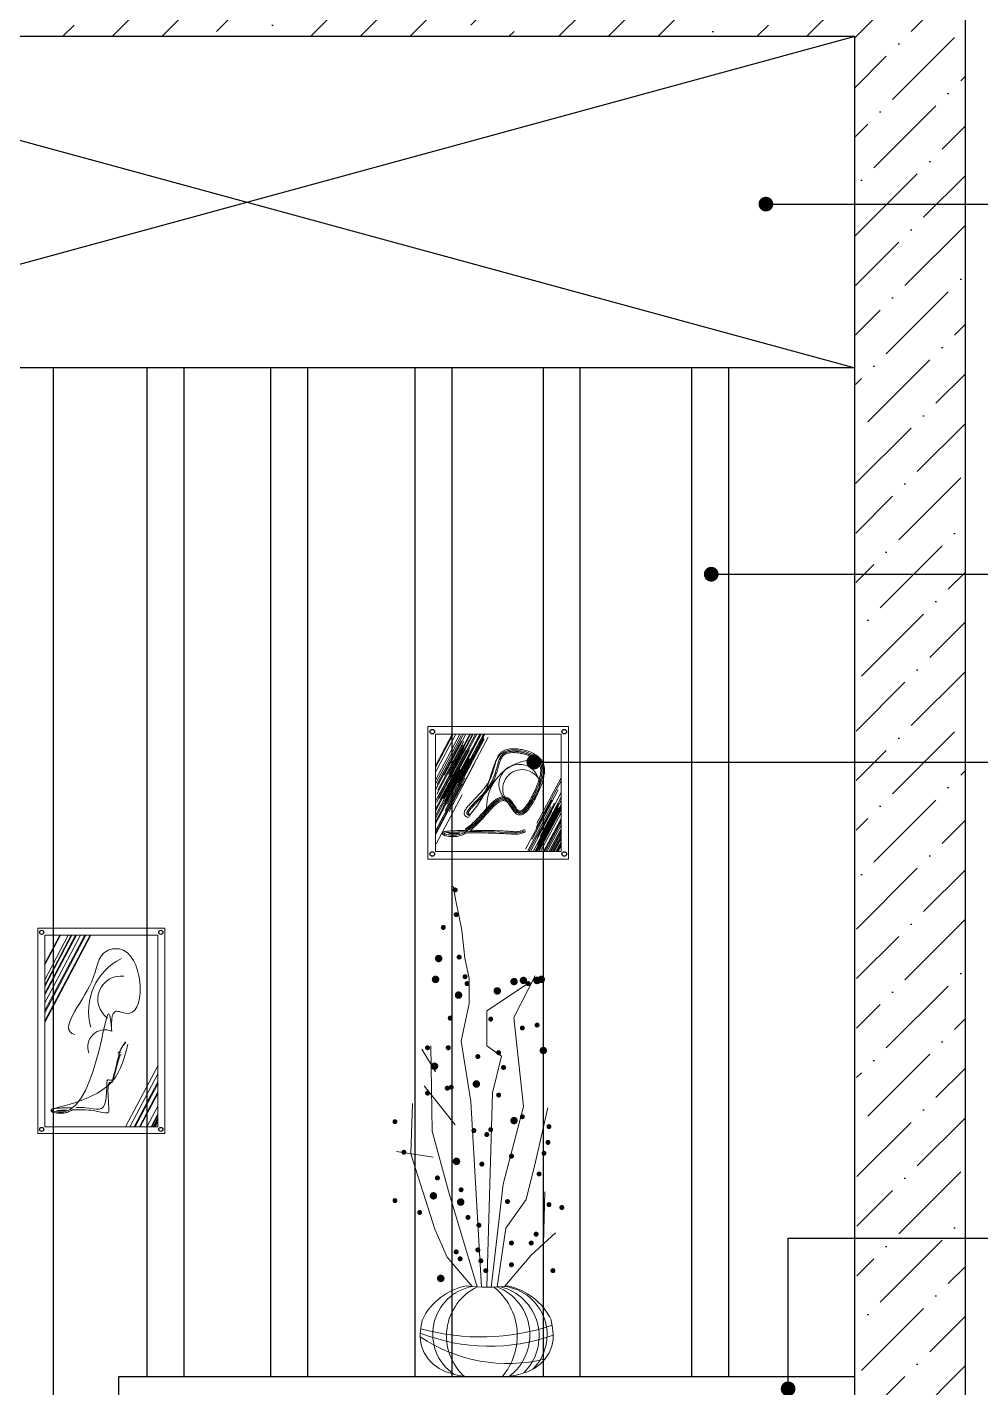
# Model space of a CAD drawing. Header units: millimetres. Extents: x 71641 to 191108, y -23091 to 29972.
# Drawn here: x 73390 to 74685, y -3913 to -2065 of the extents above; entities that cross this region are included whole.
import ezdxf

# ---------------------------------------------------------------- set-up
doc = ezdxf.new("R2010")
doc.units = ezdxf.units.MM
doc.layers.add('8', color=8, linetype='Continuous', lineweight=0)
doc.styles.add('30', font='SimSun.ttf', dxfattribs={"height": 75})
doc.styles.get("Standard").update_dxf_attribs({"font": 'SimSun.ttf', "height": 150})
doc.dimstyles.new('30', dxfattribs={"dimscale": 0, "dimtxt": 90, "dimasz": 20, "dimexe": 20, "dimexo": 20, "dimgap": 10, "dimtad": 1, "dimdec": 0, "dimzin": 0, "dimdsep": 46, "dimtxsty": '30', "dimblk": 'ARCHTICK', "dimcen": 20, "dimdle": 10, "dimclrd": 8, "dimclre": 8, "dimclrt": 2, "dimadec": 0, "dimazin": 0, "dimtfac": 1, "dimtdec": 0, "dimtmove": 2, "dimatfit": 3, "dimldrblk": 'DOT', "dimfxl": 0, "dimtolj": 2, "dimtzin": 0, "dimlwd": -1, "dimarcsym": 0})

# ---------------------------------------------------------------- blocks, each defined once
blk = doc.blocks.new('berge')
at = {"layer": '8', "color": 30}
for p, q in [((100154.7, -12501.3), (100150.7, -12481.4)), ((100162.6, -12541.1), (100154.7, -12501.3)), ((100166.6, -12578.9), (100162.6, -12541.1)), ((100172.6, -12606.8), (100166.6, -12578.9)), ((100172.6, -12640.6), (100172.6, -12606.8)), ((100196.5, -12650.6), (100250.3, -12614.7)), ((100233.3, -12659.8), (100262.4, -12603)), ((100161.8, -12691.6), (100172.6, -12640.6)), ((100196.5, -12698.3), (100196.5, -12650.6)), ((100246.5, -12780.3), (100233.3, -12659.8)), ((100175, -12773.6), (100161.8, -12691.6)), ((100108.3, -12702.7), (100127.1, -12733.5)), ((100122.5, -12813.9), (100120.5, -12697.9)), ((100216.4, -12712.3), (100196.5, -12698.3)), ((100204.5, -12762), (100216.4, -12712.3)), ((100111.6, -12752.2), (100153.5, -12805.2)), ((100196.4, -13026), (100204.5, -12762)), ((100093.5, -12845), (100095.6, -12776.6)), ((100189.2, -13025.7), (100175, -12773.6)), ((100218.7, -12886.1), (100246.5, -12780.3)), ((100262.6, -12855.6), (100279.5, -12782.5)), ((100144.6, -12895.4), (100122.5, -12813.9)), ((100074.1, -12841.5), (100123.7, -12849.2)), ((100126, -12947.2), (100093.5, -12845)), ((100249.8, -12907), (100262.6, -12855.6)), ((100183.5, -13025.5), (100144.6, -12895.4)), ((100202.3, -13026.5), (100218.7, -12886.1)), ((100273.5, -12967.2), (100275.5, -12896.6)), ((100222.4, -12945.6), (100249.8, -12907)), ((100142.9, -12984.9), (100126, -12947.2)), ((100210.8, -13025.6), (100222.4, -12945.6)), ((100257, -12982.5), (100289.9, -12952)), ((100176.7, -13024.9), (100142.9, -12984.9)), ((100220.4, -13024.8), (100257, -12982.5)), ((100166.6, -13147.5), (100226.2, -13147.5))]:
    blk.add_line(p, q, dxfattribs=at)
for points, const_width in [([(100151.9, -12486.4, 1), (100155.3, -12486.4, 1)], 3.38), ([(100153.3, -12519.9, 1), (100156.6, -12519.9, 1)], 3.38), ([(100135.8, -12537.3, 1), (100139.2, -12537.3, 1)], 3.38), ([(100128.7, -12579.5, 1), (100133.7, -12579.5, 1)], 5.06), ([(100157.3, -12577.5, 1), (100160.7, -12577.5, 1)], 3.38), ([(100165.3, -12604.2, 1), (100168.7, -12604.2, 1)], 3.38), ([(100124.4, -12607.9, 1), (100129.5, -12607.9, 1)], 5.06), ([(100168, -12613.6, 1), (100171.4, -12613.6, 1)], 3.38), ([(100208.2, -12623.5, 1), (100213.3, -12623.5, 1)], 5.06), ([(100231, -12610.8, 1), (100236, -12610.8, 1)], 5.06), ([(100243.8, -12609.3, 1), (100248.8, -12609.3, 1)], 5.06), ([(100251.1, -12613.6, 1), (100254.5, -12613.6, 1)], 3.38), ([(100262.2, -12609.3, 1), (100267.3, -12609.3, 1)], 5.06), ([(100267.9, -12607.9, 1), (100273, -12607.9, 1)], 5.06), ([(100155.7, -12629.2, 1), (100160.7, -12629.2, 1)], 5.06), ([(100145.2, -12660.5, 1), (100148.6, -12660.5, 1)], 3.38), ([(100200.2, -12661.8, 1), (100203.5, -12661.8, 1)], 3.38), ([(100243.1, -12673.9, 1), (100246.4, -12673.9, 1)], 3.38), ([(100263.2, -12669.9, 1), (100266.5, -12669.9, 1)], 3.38), ([(100114.4, -12700.7, 1), (100117.8, -12700.7, 1)], 3.38), ([(100142.5, -12700.7, 1), (100145.9, -12700.7, 1)], 3.38), ([(100182.7, -12712.7, 1), (100186.1, -12712.7, 1)], 3.38), ([(100210.9, -12707.4, 1), (100214.3, -12707.4, 1)], 3.38), ([(100270.8, -12704.5, 1), (100275.8, -12704.5, 1)], 5.06), ([(100123, -12725.8, 1), (100128.1, -12725.8, 1)], 5.06), ([(100217.6, -12727.5, 1), (100221, -12727.5, 1)], 3.38), ([(100179.8, -12749.9, 1), (100184.9, -12749.9, 1)], 5.06), ([(100114.4, -12762.3, 1), (100117.8, -12762.3, 1)], 3.38), ([(100141.2, -12755.6, 1), (100144.6, -12755.6, 1)], 3.38), ([(100146.6, -12754.3, 1), (100149.9, -12754.3, 1)], 3.38), ([(100210.9, -12765, 1), (100214.3, -12765, 1)], 3.38), ([(100070.2, -12801.1, 1), (100073.5, -12801.1, 1)], 3.38), ([(100231, -12799.6, 1), (100236, -12799.6, 1)], 5.06), ([(100243.1, -12794.4, 1), (100246.4, -12794.4, 1)], 3.38), ([(100279.3, -12807.8, 1), (100282.6, -12807.8, 1)], 3.38), ([(100177.4, -12813.2, 1), (100180.8, -12813.2, 1)], 3.38), ([(100194.8, -12818.6, 1), (100198.2, -12818.6, 1)], 3.38), ([(100200.2, -12811.9, 1), (100203.5, -12811.9, 1)], 3.38), ([(100082.2, -12842.7, 1), (100085.6, -12842.7, 1)], 3.38), ([(100272.6, -12844, 1), (100275.9, -12844, 1)], 3.38), ([(100277.9, -12829.3, 1), (100281.3, -12829.3, 1)], 3.38), ([(100152.8, -12855, 1), (100157.9, -12855, 1)], 5.06), ([(100188.1, -12858.7, 1), (100191.5, -12858.7, 1)], 3.38), ([(100228.3, -12848, 1), (100231.7, -12848, 1)], 3.38), ([(100127.8, -12877.5, 1), (100131.2, -12877.5, 1)], 3.38), ([(100265.9, -12872.1, 1), (100269.2, -12872.1, 1)], 3.38), ([(100121.6, -12901.8, 1), (100126.6, -12901.8, 1)], 5.06), ([(100160, -12893.6, 1), (100163.3, -12893.6, 1)], 3.38), ([(100070.2, -12908.3, 1), (100073.5, -12908.3, 1)], 3.38), ([(100158.5, -12910.3, 1), (100163.6, -12910.3, 1)], 5.06), ([(100223, -12909.6, 1), (100226.3, -12909.6, 1)], 3.38), ([(100279.3, -12913.7, 1), (100282.6, -12913.7, 1)], 3.38), ([(100296.7, -12917.7, 1), (100300.1, -12917.7, 1)], 3.38), ([(100103.7, -12924.4, 1), (100107, -12924.4, 1)], 3.38), ([(100169.3, -12931.1, 1), (100172.7, -12931.1, 1)], 3.38), ([(100184.1, -12941.8, 1), (100187.5, -12941.8, 1)], 3.38), ([(100261.8, -12953.8, 1), (100265.2, -12953.8, 1)], 3.38), ([(100228.3, -12965.9, 1), (100231.7, -12965.9, 1)], 3.38), ([(100255.1, -12965.9, 1), (100258.5, -12965.9, 1)], 3.38), ([(100153.3, -12977.9, 1), (100156.6, -12977.9, 1)], 3.38), ([(100158.6, -12987.3, 1), (100162, -12987.3, 1)], 3.38), ([(100182.7, -12975.3, 1), (100186.1, -12975.3, 1)], 3.38), ([(100186.8, -12990, 1), (100190.1, -12990, 1)], 3.38), ([(100193.5, -13003.4, 1), (100196.8, -13003.4, 1)], 3.38), ([(100228.3, -12995.4, 1), (100231.7, -12995.4, 1)], 3.38), ([(100284.6, -13003.4, 1), (100288, -13003.4, 1)], 3.38), ([(100131.5, -13014, 1), (100136.6, -13014, 1)], 5.06)]:
    blk.add_lwpolyline(points, format="xyb", close=True, dxfattribs=dict(at, const_width=const_width))
for centre, radius, start, end in [((100185.1, -13107), 84.6, 100.8726, 154.0694), ((100189, -13089.7), 65.9, 100.7426, 235.414), ((100215.9, -13092.2), 74.1, 115.8824, 228.3049), ((100198.2, -12822.7), 203.3, 261.7812, 277.6165), ((100153.4, -13091.9), 84.6, 318.9803, 51.3341), ((100184.8, -13090.8), 70.2, 306.2022, 68.2615), ((100198.2, -13092.5), 69.4, 313.9081, 75.7415), ((100212.2, -13090.5), 66.2, 315.1146, 82.8534), ((100207.7, -13107), 84.6, 25.9306, 78.1167), ((100188.5, -12790.4), 303.1, 254.3811, 288.6031), ((100224.8, -12917.3), 212.2, 235.9909, 283.8163), ((100200.4, -12848.4), 257.7, 248.5797, 289.5606)]:
    blk.add_arc(centre, radius, start, end, dxfattribs=at)
for points in [[(100166.6, -13147.5), (100127.5, -13133.3), (100106.9, -13101.3), (100109, -13070)], [(100226.2, -13147.5), (100265.3, -13133.3), (100285.9, -13101.3), (100283.8, -13070)]]:
    blk.add_spline(points, degree=3, dxfattribs=at)
at = {"layer": '8', "color": 30, "flags": 9}
for tag in ['YSIZE', 'XSIZE']:
    blk.add_attdef(tag, (100196.4, -13147.5), '', height=0.4, dxfattribs=at)
blk = doc.blocks.new('_ARCHTICK')
at = {"color": 0, "linetype": 'ByBlock', "const_width": 0.15}
blk.add_lwpolyline([(-0.5, -0.5), (0.5, 0.5)], dxfattribs=at)
blk = doc.blocks.new('_Dot')
at = {"color": 0, "linetype": 'ByBlock', "lineweight": -2}
blk.add_line((-0.5, 0), (-1, 0), dxfattribs=at)
at = {"color": 0, "linetype": 'ByBlock', "const_width": 0.5}
blk.add_lwpolyline([(-0.25, 0, 1), (0.25, 0, 1)], format="xyb", close=True, dxfattribs=at)

msp = doc.modelspace()

# ---------------------------------------------------------------- hatches: boundary and pattern name
h = msp.add_hatch()
h.set_pattern_fill('ANSI36', color=8, scale=15, style=0)
h.set_pattern_definition([(45, (-507.107, 421.133), (25.25697, 92.60889), [119.0625, -23.8125, 0, -23.8125])])
edge = h.paths.add_edge_path()
edge.add_line((74518.7, -4878), (74514.1, -2078))
edge.add_line((74514.1, -2078), (72863.3, -2078))
edge.add_line((72863.3, -2078), (72863.3, -1928))
edge.add_line((72863.3, -1928), (74664.1, -1928))
edge.add_line((74664.1, -1928), (74664.1, -4878))
edge.add_line((74664.1, -4878), (74514.1, -4878))

# ---------------------------------------------------------------- linework, layer by layer
at = {"color": 0}
for p, q in [((74664.1, -4928), (74664.1, -1928)), ((74514.1, -2078), (72863.3, -2078)), ((74514.1, -4878), (74514.1, -2078))]:
    msp.add_line(p, q, dxfattribs=at)
at = {"color": 8}
for p, q in [((72863.3, -2078), (74514.1, -2528)), ((74514.1, -2078), (72863.3, -2528))]:
    msp.add_line(p, q, dxfattribs=at)
at = {"color": 1}
msp.add_line((74514.1, -2528), (72863.3, -2528), dxfattribs=at)
at = {"color": 4}
for p, q in [((73425.9, -4878), (73425.9, -2528)), ((73553.1, -3898), (73553.1, -2528)), ((73603.1, -3898), (73603.1, -2528)), ((73721.2, -3898), (73721.2, -2528)), ((73771.2, -3898), (73771.2, -2528)), ((73917, -3898), (73917, -2528)), ((73967, -3898), (73967, -2528)), ((74091.1, -3898), (74091.1, -2528)), ((74141.1, -3898), (74141.1, -2528)), ((74292.8, -3898), (74292.8, -2528)), ((74342.8, -3898), (74342.8, -2528))]:
    msp.add_line(p, q, dxfattribs=at)
at = {"color": 3}
for p, q in [((74514.1, -3898), (73514.1, -3898)), ((73514.1, -3898), (73514.1, -3928))]:
    msp.add_line(p, q, dxfattribs=at)
at = {"color": 4}
for centre, radius in [((73940.2, -3021.9), 3.1), ((74119.4, -3021.9), 3.1), ((73940.2, -3188.1), 3.1), ((74119.4, -3188.1), 3.1), ((73409.8, -3294.5), 2.8), ((73571.6, -3294.5), 2.8), ((73409.8, -3562.1), 2.8), ((73571.6, -3562.1), 2.8)]:
    msp.add_circle(centre, radius, dxfattribs=at)
at = {"layer": '8', "color": 3}
for p, q in [((73934.2, -3195), (73934.2, -3015)), ((73934.2, -3015), (74125.4, -3015)), ((74125.4, -3015), (74125.4, -3195)), ((73934.2, -3195), (74125.4, -3195)), ((73404.5, -3567.8), (73404.5, -3288.8)), ((73404.5, -3288.8), (73577, -3288.8)), ((73577, -3288.8), (73577, -3567.8)), ((73404.5, -3567.8), (73577, -3567.8))]:
    msp.add_line(p, q, dxfattribs=at)
at = {"layer": '8'}
for p, q in [((73972, -3025.4), (73944.7, -3077.1)), ((73967.4, -3025.4), (73944.7, -3068.3)), ((73968.5, -3025.4), (73944.7, -3070.4)), ((73977.7, -3025.4), (73944.7, -3087.7)), ((73944.7, -3184.6), (73944.7, -3025.4)), ((73944.7, -3025.4), (74115, -3025.4)), ((73979.4, -3027.1), (73944.7, -3092.6)), ((73965.7, -3030), (73944.7, -3069.6)), ((73982.3, -3026.4), (73946.9, -3093.1)), ((73985.7, -3025.4), (73956.3, -3080.8)), ((73985.8, -3025.4), (73957.4, -3079)), ((73991.2, -3025.4), (73962.4, -3079.7)), ((73995.9, -3025.4), (73963.1, -3087.3)), ((73994.8, -3025.4), (73963.5, -3084.4)), ((73992.3, -3025.4), (73963.9, -3079)), ((73998.7, -3025.4), (73968.2, -3083)), ((74000.5, -3025.4), (73969.6, -3083.7)), ((74005.6, -3025.4), (73973.6, -3085.9)), ((74006.6, -3025.4), (73974, -3086.9)), ((74009.9, -3025.4), (73975, -3091.3)), ((74010.4, -3030.4), (73975, -3097)), ((74011.1, -3026.4), (73975.8, -3093.1)), ((74004.9, -3025.4), (73976.5, -3079)), ((74010, -3025.4), (73976.8, -3088)), ((74016.2, -3029.3), (73980.8, -3095.9)), ((74115, -3025.4), (74115, -3184.6)), ((73980.1, -3034.3), (73944.7, -3101)), ((73976.8, -3039.7), (73944.7, -3100.4)), ((73981.5, -3040.1), (73946.2, -3106.8)), ((73983, -3034.7), (73947.6, -3101.3)), ((73983.7, -3044), (73948.3, -3110.7)), ((73984.8, -3045.9), (73949.4, -3112.5)), ((73985.1, -3043.7), (73949.8, -3110.4)), ((73986.2, -3047.3), (73950.9, -3114)), ((73989.8, -3042.6), (73954.5, -3109.3)), ((73990.5, -3045.1), (73955.2, -3111.8)), ((73990.9, -3046.6), (73955.6, -3113.2)), ((73994.9, -3044), (73959.5, -3110.7)), ((74010.7, -3032.2), (73975.4, -3098.8)), ((73977.9, -3053.8), (73944.7, -3116.5)), ((73963.5, -3065), (73944.7, -3100.5)), ((73981.2, -3051.6), (73945.8, -3118.3)), ((73990.5, -3057), (73955.2, -3123.7)), ((73990.9, -3058.8), (73955.6, -3125.5)), ((73993.1, -3050.2), (73957.7, -3116.8)), ((73993.1, -3062.4), (73957.7, -3129.1)), ((73993.8, -3063.9), (73958.4, -3130.5)), ((73996, -3053.8), (73960.6, -3120.5)), ((73998.5, -3063.5), (73963.1, -3130.2)), ((73977.9, -3073.2), (73944.7, -3136)), ((73972.9, -3076.5), (73944.7, -3129.7)), ((73975.4, -3077.9), (73944.7, -3135.9)), ((73976.1, -3080.1), (73944.7, -3139.4)), ((73968.9, -3081.5), (73944.7, -3127.3)), ((73977.6, -3082.2), (73944.7, -3144.3)), ((73978.3, -3083.7), (73944.7, -3147.1)), ((73984.4, -3085.1), (73949.1, -3151.8)), ((74115, -3084.5), (74082.2, -3146.4)), ((73979.7, -3093.4), (73944.7, -3159.6)), ((73975.4, -3098.8), (73944.7, -3156.8)), ((73980.8, -3093.4), (73945.5, -3160.1)), ((74111, -3101), (74075.7, -3167.7)), ((74115, -3088.9), (74081.4, -3152.2)), ((73980.8, -3107.5), (73945.5, -3174.1)), ((74102.4, -3115), (74067, -3181.7)), ((74106, -3119), (74071.2, -3184.6)), ((74111.7, -3119.7), (74077.3, -3184.6)), ((74115, -3104.6), (74082.9, -3165.1)), ((74115, -3115.1), (74082.9, -3175.6)), ((74115, -3120.7), (74084, -3179.2)), ((74115, -3111), (74086.8, -3164.1)), ((74101.6, -3123.7), (74069.3, -3184.6)), ((74102.7, -3129.8), (74073.7, -3184.6)), ((74111.7, -3123.7), (74079.4, -3184.6)), ((74111.7, -3125.9), (74080.6, -3184.6)), ((74113.5, -3124.4), (74081.6, -3184.6)), ((74115, -3123.6), (74082.6, -3184.6)), ((74115, -3125.7), (74084.7, -3182.8)), ((74115, -3127.6), (74084.7, -3184.6)), ((74115, -3124.5), (74085.8, -3179.6)), ((74115, -3132.3), (74087.2, -3184.6)), ((74115, -3139.8), (74091.2, -3184.6)), ((74115, -3140.7), (74091.9, -3184.2)), ((74115, -3141.9), (74092.3, -3184.6)), ((74115, -3145), (74093.9, -3184.6)), ((74115, -3148.7), (74095.9, -3184.6)), ((74115, -3153.7), (74098.6, -3184.6)), ((74115, -3156.8), (74100.2, -3184.6)), ((74115, -3159.2), (74101.5, -3184.6)), ((74115, -3162.6), (74103.3, -3184.6)), ((74115, -3165.8), (74105, -3184.6)), ((74115, -3167.5), (74105.9, -3184.6)), ((74115, -3171.4), (74107.9, -3184.6)), ((74115, -3174), (74109.3, -3184.6)), ((74115, -3175.8), (74110.3, -3184.6)), ((74115, -3177.2), (74111, -3184.6)), ((74115, -3184.6), (73944.7, -3184.6))]:
    msp.add_line(p, q, dxfattribs=at)
at = {"layer": '8', "color": 8}
for p, q in [((73435, -3298.2), (73413.9, -3338.1)), ((73435.4, -3298.2), (73413.9, -3338.8)), ((73434.4, -3298.2), (73413.9, -3336.9)), ((73446, -3298.2), (73413.9, -3358.8)), ((73469.8, -3298.2), (73413.9, -3403.6)), ((73451, -3298.2), (73413.9, -3368.2)), ((73462.7, -3298.2), (73413.9, -3390.2)), ((73456.9, -3298.2), (73413.9, -3379.3)), ((73455.9, -3298.2), (73413.9, -3377.5)), ((73475.6, -3298.2), (73413.9, -3414.6)), ((73476.8, -3298.2), (73413.9, -3416.8)), ((73468.3, -3298.2), (73413.9, -3400.8)), ((73450.9, -3298.2), (73413.9, -3368)), ((73449.8, -3298.2), (73413.9, -3366)), ((73413.9, -3558.4), (73413.9, -3298.2)), ((73413.9, -3298.2), (73567.6, -3298.2)), ((73567.6, -3298.2), (73567.6, -3558.4)), ((73567.6, -3475.9), (73523.8, -3558.4)), ((73567.6, -3486.8), (73529.6, -3558.4)), ((73567.6, -3497.4), (73535.2, -3558.4)), ((73567.6, -3500.2), (73536.8, -3558.4)), ((73567.6, -3511.2), (73542.6, -3558.4)), ((73567.6, -3513.4), (73543.7, -3558.4)), ((73567.6, -3530.5), (73552.8, -3558.4)), ((73567.6, -3541.4), (73558.6, -3558.4)), ((73567.6, -3543), (73559.4, -3558.4)), ((73567.6, -3546.5), (73561.3, -3558.4)), ((73567.6, -3558.4), (73413.9, -3558.4)), ((73567.6, -3548.8), (73562.5, -3558.4)), ((73567.6, -3550.5), (73563.4, -3558.4)), ((73567.6, -3551.7), (73564.1, -3558.4))]:
    msp.add_line(p, q, dxfattribs=at)
at = {"layer": '8'}
for centre, radius, start, end in [((74078.5, -3125), 64.5, 87.208, 180.9085), ((74058.3, -3093.8), 27.5, 297.1467, 247.4173), ((74062.1, -3099.6), 26.2, 28.086, 209.1466)]:
    msp.add_arc(centre, radius, start, end, dxfattribs=at)
at = {"layer": '8', "color": 8}
for centre, radius, start, end in [((73553.6, -3401.8), 80.1, 116.2858, 195.519), ((73517.4, -3385.2), 31.4, 82.5809, 234.7326), ((73495.6, -3450), 23.1, 66.1087, 201.2561)]:
    msp.add_arc(centre, radius, start, end, dxfattribs=at)
at = {"layer": '8', "start_tangent": (-0.970499, 0.241104)}
msp.add_spline([(73990, -3137), (74015.1, -3096.1), (74037.7, -3049.4), (74063.7, -3048.5), (74087.1, -3061.6), (74082.9, -3102.9), (74055.6, -3132.3), (74044.1, -3117.4), (73972.5, -3162.5), (73959.3, -3161.7), (74046.2, -3159.1), (74060.3, -3158.7), (74066.2, -3156.2)], degree=3, dxfattribs=at)
at = {"layer": '8'}
for points, knots in [([(73989.5, -3138.7), (73988.8, -3138.5), (73988.2, -3138.3), (73987.1, -3137.8), (73986.5, -3137.5), (73985.7, -3137), (73985.3, -3136.7), (73984.7, -3136), (73984.4, -3135.6), (73984, -3134.9), (73983.9, -3134.4), (73983.7, -3133.6), (73983.6, -3133.2), (73983.6, -3132.3), (73983.7, -3131.9), (73983.9, -3131), (73984, -3130.6), (73984.4, -3129.4), (73984.8, -3128.6), (73985.7, -3127), (73986.3, -3126.2), (73987.5, -3124.6), (73988.2, -3123.7), (73990.4, -3121.1), (73992, -3119.4), (73995.5, -3115.7), (73997.3, -3113.8), (74001.1, -3109.8), (74003.1, -3107.8), (74006.4, -3104.2), (74007.7, -3102.7), (74010, -3100), (74010.8, -3098.9), (74012.3, -3097), (74012.9, -3096.2), (74014.4, -3094), (74015.3, -3092.7), (74016.8, -3090), (74017.6, -3088.7), (74019.5, -3084.8), (74020.6, -3082.2), (74022.6, -3076.4), (74023.5, -3073.3), (74025.2, -3067.3), (74026, -3064.5), (74027.4, -3060.2), (74028, -3058.5), (74029.4, -3055.5), (74030.2, -3054), (74031.9, -3051.8), (74032.7, -3050.9), (74034.5, -3049.2), (74035.6, -3048.5), (74037.4, -3047.5), (74038.2, -3047.2), (74039.7, -3046.6), (74040.5, -3046.4), (74043.6, -3045.6), (74045.9, -3045.3), (74050.8, -3045.1), (74053.4, -3045.2), (74058.6, -3045.7), (74061.3, -3046.1), (74067.4, -3047.5), (74070.8, -3048.6), (74076.6, -3051), (74079.1, -3052.3), (74083.1, -3055.1), (74084.8, -3056.4), (74087, -3058.7), (74087.7, -3059.5), (74088.9, -3061.1), (74089.4, -3061.8), (74090.2, -3063.4), (74090.6, -3064.2), (74091.6, -3066.7), (74092.1, -3068.4), (74092.6, -3072), (74092.7, -3073.9), (74092.5, -3077.8), (74092.3, -3079.8), (74091.5, -3083.9), (74091, -3086), (74089, -3092.8), (74087.1, -3097.7), (74084.3, -3103.9), (74083.8, -3105), (74082.7, -3107.3), (74082.2, -3108.5), (74080.5, -3111.9), (74079.3, -3114.2), (74076.7, -3118.7), (74075.3, -3121), (74072.5, -3125.2), (74071, -3127.1), (74068.6, -3129.9), (74067.6, -3130.9), (74065.5, -3132.6), (74064.5, -3133.3), (74062.7, -3134.3), (74062, -3134.6), (74060.6, -3135), (74059.8, -3135.1), (74058.4, -3135.1), (74057.6, -3135), (74056.1, -3134.6), (74055.4, -3134.3), (74054.5, -3133.7), (74054.2, -3133.5), (74053.7, -3133.1), (74053.5, -3132.9), (74052.5, -3132), (74051.8, -3131.2), (74050.5, -3129.6), (74049.8, -3128.7), (74048.6, -3126.8), (74048, -3125.9), (74046.7, -3124), (74046.1, -3123.1), (74045, -3121.3), (74044.4, -3120.5), (74043.5, -3119.4), (74043.2, -3119.1), (74042.7, -3118.5), (74042.5, -3118.2), (74042, -3117.8), (74041.7, -3117.5), (74041, -3117), (74040.6, -3116.6), (74039.7, -3116.1), (74039.2, -3116), (74038.3, -3115.7), (74037.8, -3115.6), (74036.9, -3115.5), (74036.5, -3115.5), (74035.5, -3115.6), (74035, -3115.7), (74033.9, -3116.1), (74033.4, -3116.3), (74031.7, -3117), (74030.5, -3117.7), (74028.1, -3119.5), (74026.8, -3120.6), (74024.1, -3123), (74022.8, -3124.3), (74020, -3127.2), (74018.6, -3128.8), (74013.9, -3133.9), (74010.5, -3137.8), (74003.5, -3145.4), (73999.8, -3149.1), (73994.5, -3153.7), (73993, -3154.9), (73991.5, -3156)], [0, 0, 0, 0, 5.546669, 5.546669, 11.093337, 11.093337, 15.580726, 15.580726, 20.068114, 20.068114, 24.555503, 24.555503, 29.042891, 29.042891, 33.53028, 33.53028, 38.017668, 38.017668, 46.386884, 46.386884, 54.7561, 54.7561, 63.125316, 63.125316, 79.060292, 79.060292, 94.995268, 94.995268, 110.930244, 110.930244, 122.840585, 122.840585, 131.154939, 131.154939, 137.541556, 137.541556, 147.712589, 147.712589, 157.883621, 157.883621, 178.225686, 178.225686, 203.742452, 203.742452, 229.259218, 229.259218, 245.769685, 245.769685, 262.280152, 262.280152, 274.601406, 274.601406, 286.922659, 286.922659, 294.652294, 294.652294, 302.381929, 302.381929, 322.216719, 322.216719, 342.051508, 342.051508, 361.886297, 361.886297, 388.545649, 388.545649, 410.937134, 410.937134, 429.203471, 429.203471, 438.718112, 438.718112, 446.906634, 446.906634, 455.095157, 455.095157, 471.671228, 471.671228, 488.247299, 488.247299, 504.82337, 504.82337, 521.399442, 521.399442, 557.180237, 557.180237, 565.097958, 565.097958, 573.015678, 573.015678, 588.851118, 588.851118, 605.817005, 605.817005, 622.782891, 622.782891, 634.046382, 634.046382, 645.309873, 645.309873, 652.537155, 652.537155, 659.764437, 659.764437, 666.99172, 666.99172, 674.219002, 674.219002, 677.086591, 677.086591, 679.95418, 679.95418, 688.690428, 688.690428, 697.426676, 697.426676, 706.162924, 706.162924, 714.899172, 714.899172, 723.63542, 723.63542, 728.053026, 728.053026, 731.862677, 731.862677, 735.672327, 735.672327, 743.291628, 743.291628, 750.910929, 750.910929, 758.53023, 758.53023, 766.149532, 766.149532, 773.768833, 773.768833, 781.388134, 781.388134, 796.901113, 796.901113, 812.414092, 812.414092, 827.927071, 827.927071, 843.440051, 843.440051, 877.330174, 877.330174, 911.220297, 911.220297, 923.652074, 923.652074, 923.652074, 923.652074]), ([(73990.4, -3135.3), (73990.2, -3135.3), (73990, -3135.2), (73989.5, -3135), (73989.2, -3134.9), (73988.5, -3134.7), (73988.3, -3134.5), (73987.8, -3134.2), (73987.6, -3134.1), (73987.4, -3133.8), (73987.3, -3133.7), (73987.2, -3133.4), (73987.2, -3133.3), (73987.1, -3132.9), (73987.1, -3132.8), (73987.2, -3132.3), (73987.2, -3132), (73987.4, -3131.4), (73987.5, -3131.1), (73987.8, -3130.4), (73988, -3130), (73988.7, -3128.8), (73989.4, -3127.9), (73990.9, -3125.9), (73991.8, -3124.8), (73993.8, -3122.6), (73994.8, -3121.4), (73998.3, -3117.8), (74000.9, -3115.1), (74006.1, -3109.7), (74008.7, -3106.9), (74012.3, -3102.6), (74013.5, -3101.3), (74015.2, -3099), (74015.9, -3098.1), (74017.8, -3095.3), (74018.9, -3093.5), (74020.9, -3089.9), (74021.8, -3088.1), (74025, -3080.9), (74026.5, -3075.7), (74028.5, -3068.7), (74029.1, -3066.4), (74030.3, -3062.3), (74031, -3060.5), (74032.3, -3057.6), (74032.8, -3056.5), (74034.1, -3054.6), (74034.8, -3053.8), (74036.3, -3052.3), (74037.2, -3051.6), (74038.6, -3050.9), (74038.9, -3050.7), (74039.7, -3050.3), (74040.1, -3050.2), (74041.4, -3049.7), (74042.3, -3049.5), (74045.3, -3048.8), (74047.5, -3048.6), (74052.4, -3048.6), (74054.9, -3048.7), (74060, -3049.4), (74062.6, -3050), (74067.6, -3051.3), (74070.1, -3052.1), (74074.7, -3054), (74076.9, -3055.2), (74080.9, -3057.7), (74082.6, -3059.1), (74084.6, -3061.1), (74085, -3061.7), (74085.9, -3062.9), (74086.3, -3063.5), (74087, -3064.8), (74087.3, -3065.4), (74088.2, -3067.5), (74088.6, -3068.9), (74089.1, -3072), (74089.2, -3073.7), (74089.1, -3077.1), (74088.9, -3078.9), (74088.2, -3082.7), (74087.8, -3084.7), (74085.9, -3091.1), (74084.1, -3095.8), (74081.1, -3102.6), (74080.2, -3104.6), (74078.3, -3108.5), (74077.3, -3110.4), (74075, -3114.9), (74073.5, -3117.3), (74070.7, -3121.8), (74069.2, -3123.8), (74066.8, -3126.7), (74065.9, -3127.7), (74064, -3129.4), (74063.1, -3130.1), (74061.7, -3130.9), (74061.2, -3131.1), (74060.2, -3131.5), (74059.7, -3131.6), (74058.9, -3131.6), (74058.6, -3131.6), (74057.9, -3131.5), (74057.5, -3131.4), (74057, -3131.1), (74056.8, -3131), (74056.5, -3130.8), (74056.3, -3130.7), (74056, -3130.4), (74055.8, -3130.3), (74055.1, -3129.6), (74054.5, -3129), (74053.3, -3127.6), (74052.7, -3126.8), (74051.6, -3125), (74051, -3124.1), (74049.8, -3122.3), (74049.2, -3121.3), (74047.9, -3119.5), (74047.3, -3118.6), (74046.3, -3117.3), (74045.9, -3116.8), (74045.2, -3116.1), (74044.9, -3115.8), (74044.3, -3115.2), (74044, -3114.9), (74043.1, -3114.2), (74042.5, -3113.8), (74041.2, -3113), (74040.6, -3112.8), (74039.2, -3112.3), (74038.6, -3112.2), (74037.2, -3112), (74036.5, -3112), (74035.2, -3112.2), (74034.5, -3112.3), (74033.1, -3112.7), (74032.5, -3112.9), (74030.4, -3113.8), (74029.1, -3114.5), (74026.4, -3116.4), (74025.1, -3117.5), (74022.4, -3119.9), (74021, -3121.2), (74018.2, -3124.1), (74016.8, -3125.6), (74012.2, -3130.6), (74009, -3134.3), (74002.3, -3141.6), (73998.8, -3145.2), (73992.5, -3150.9), (73989.7, -3153.1), (73986.3, -3155.4), (73985.8, -3155.7), (73985.2, -3156)], [0, 0, 0, 0, 1.97382, 1.97382, 5.921461, 5.921461, 10.944961, 10.944961, 15.968461, 15.968461, 20.991961, 20.991961, 26.01546, 26.01546, 31.03896, 31.03896, 36.06246, 36.06246, 41.08596, 41.08596, 46.109459, 46.109459, 56.825148, 56.825148, 67.540836, 67.540836, 78.256524, 78.256524, 99.800688, 99.800688, 121.344852, 121.344852, 131.375388, 131.375388, 137.969447, 137.969447, 151.157564, 151.157564, 164.345681, 164.345681, 204.429642, 204.429642, 224.466926, 224.466926, 244.504209, 244.504209, 258.423881, 258.423881, 272.343553, 272.343553, 286.263224, 286.263224, 291.138734, 291.138734, 296.014244, 296.014244, 305.765263, 305.765263, 326.300929, 326.300929, 346.836595, 346.836595, 367.372262, 367.372262, 387.907928, 387.907928, 409.197203, 409.197203, 430.486478, 430.486478, 438.269206, 438.269206, 446.262708, 446.262708, 454.25621, 454.25621, 470.764796, 470.764796, 487.273382, 487.273382, 503.781969, 503.781969, 520.290555, 520.290555, 555.751417, 555.751417, 569.455184, 569.455184, 583.158951, 583.158951, 601.332072, 601.332072, 619.505193, 619.505193, 631.332919, 631.332919, 643.160645, 643.160645, 650.721233, 650.721233, 658.281821, 658.281821, 664.534888, 664.534888, 670.787955, 670.787955, 674.139633, 674.139633, 676.925866, 676.925866, 679.712099, 679.712099, 688.387374, 688.387374, 697.062649, 697.062649, 705.737924, 705.737924, 714.413199, 714.413199, 723.088474, 723.088474, 728.148753, 728.148753, 731.850231, 731.850231, 735.551708, 735.551708, 742.954664, 742.954664, 750.357619, 750.357619, 757.760575, 757.760575, 765.16353, 765.16353, 772.566486, 772.566486, 779.969441, 779.969441, 795.109596, 795.109596, 810.249752, 810.249752, 825.389907, 825.389907, 840.530062, 840.530062, 873.500789, 873.500789, 906.471516, 906.471516, 931.312248, 931.312248, 936.058895, 936.058895, 936.058895, 936.058895]), ([(73987.1, -3132.8), (73987.1, -3132.6), (73987.1, -3132.4), (73987.2, -3132.1), (73987.2, -3132), (73987.3, -3131.7), (73987.4, -3131.6), (73987.5, -3131.1), (73987.6, -3130.8), (73987.9, -3130.2), (73988.1, -3129.8), (73988.5, -3129.1), (73988.8, -3128.8), (73989.4, -3127.9), (73989.7, -3127.5), (73990.4, -3126.5), (73990.8, -3126), (73992.4, -3124.1), (73993.6, -3122.7), (73996.4, -3119.7), (73997.9, -3118.1), (74001.1, -3114.9), (74002.7, -3113.2), (74006, -3109.7), (74007.7, -3108), (74010.5, -3104.8), (74011.7, -3103.4), (74013.7, -3100.9), (74014.6, -3099.8), (74016, -3097.9), (74016.6, -3097), (74017.7, -3095.3), (74018.2, -3094.5), (74019.7, -3092.1), (74020.6, -3090.5), (74023.7, -3084.2), (74025.3, -3079.5), (74027.4, -3072.6), (74028.1, -3070), (74029.2, -3065.9), (74029.7, -3064.3), (74030.8, -3061.2), (74031.3, -3059.7), (74032.4, -3057.3), (74032.9, -3056.3), (74034.2, -3054.5), (74034.8, -3053.7), (74035.9, -3052.6), (74036.4, -3052.3), (74037.2, -3051.6), (74037.7, -3051.3), (74038.7, -3050.8), (74039.2, -3050.5), (74040.4, -3050.1), (74041, -3049.9), (74042.3, -3049.5), (74042.9, -3049.3), (74044.3, -3049.1), (74045, -3048.9), (74047.9, -3048.6), (74050.3, -3048.5), (74054.7, -3048.7), (74056.8, -3049), (74060.9, -3049.6), (74063, -3050.1), (74067, -3051.1), (74069, -3051.7), (74073.5, -3053.5), (74076, -3054.6), (74079.6, -3056.9), (74081, -3057.8), (74083.2, -3059.7), (74084.1, -3060.6), (74085.3, -3062.1), (74085.7, -3062.6), (74086.5, -3063.8), (74086.8, -3064.4), (74087.4, -3065.6), (74087.7, -3066.2), (74088.5, -3068.6), (74088.9, -3070.4), (74089.2, -3074.3), (74089.2, -3076.3), (74088.6, -3080.7), (74088.2, -3083), (74086.6, -3089), (74085.2, -3092.8), (74083, -3098.3), (74082.4, -3099.7), (74080.8, -3103.2), (74079.8, -3105.4), (74077.7, -3109.7), (74076.6, -3111.8), (74074.4, -3115.9), (74073.2, -3117.9), (74071, -3121.2), (74070, -3122.7), (74068.1, -3125.2), (74067.1, -3126.3), (74065.6, -3128), (74065, -3128.5), (74064, -3129.4), (74063.6, -3129.7), (74062.8, -3130.2), (74062.5, -3130.4), (74061.7, -3130.9), (74061.3, -3131.1), (74060.5, -3131.4), (74060.1, -3131.5), (74059.5, -3131.6), (74059.4, -3131.6), (74059.1, -3131.6), (74059, -3131.6), (74058.7, -3131.6), (74058.6, -3131.6), (74058.4, -3131.6), (74058.3, -3131.6), (74058.1, -3131.5), (74057.9, -3131.5), (74057.7, -3131.4), (74057.6, -3131.4), (74057.4, -3131.3), (74057.3, -3131.3), (74057.1, -3131.2), (74057, -3131.1), (74056.7, -3130.9), (74056.5, -3130.8), (74056.1, -3130.6), (74055.9, -3130.4), (74055.6, -3130.1), (74055.4, -3129.9), (74055, -3129.5), (74054.8, -3129.3), (74054.1, -3128.6), (74053.7, -3128), (74052.7, -3126.7), (74052.2, -3126), (74051.3, -3124.6), (74050.8, -3123.9), (74049.7, -3122.1), (74049, -3121.1), (74047.6, -3119.1), (74046.9, -3118.1), (74045.9, -3116.9), (74045.7, -3116.5), (74045.1, -3115.9), (74044.8, -3115.6), (74044.2, -3115), (74043.8, -3114.8), (74042.9, -3114), (74042.2, -3113.6), (74041, -3113), (74040.5, -3112.7), (74039.6, -3112.4), (74039.2, -3112.3), (74038.3, -3112.2), (74037.9, -3112.1), (74036.4, -3112), (74035.5, -3112.1), (74033.5, -3112.5), (74032.5, -3112.8), (74030.6, -3113.7), (74029.7, -3114.2), (74027.8, -3115.4), (74026.9, -3116.1), (74025, -3117.6), (74024, -3118.4), (74022.1, -3120.2), (74021.1, -3121.1), (74019.2, -3123.1), (74018.2, -3124.1), (74014.8, -3127.7), (74012.3, -3130.5), (74006.8, -3136.7), (74003.7, -3140.1), (73998.1, -3145.8), (73995.7, -3148.1), (73990.7, -3152.3), (73988.2, -3154.2), (73985.6, -3155.8)], [28.863191, 28.863191, 28.863191, 28.863191, 33.341889, 33.341889, 35.598324, 35.598324, 37.854759, 37.854759, 42.317154, 42.317154, 46.77955, 46.77955, 51.241945, 51.241945, 56.478311, 56.478311, 61.714677, 61.714677, 75.24287, 75.24287, 88.771063, 88.771063, 102.299256, 102.299256, 115.827449, 115.827449, 126.099728, 126.099728, 134.200551, 134.200551, 140.311171, 140.311171, 146.421791, 146.421791, 157.992738, 157.992738, 192.843742, 192.843742, 214.242758, 214.242758, 230.082765, 230.082765, 245.922773, 245.922773, 259.105923, 259.105923, 272.289072, 272.289072, 279.374471, 279.374471, 286.291275, 286.291275, 293.208079, 293.208079, 300.124883, 300.124883, 307.041687, 307.041687, 313.958492, 313.958492, 333.953341, 333.953341, 350.485526, 350.485526, 367.017711, 367.017711, 383.549897, 383.549897, 406.548394, 406.548394, 422.124116, 422.124116, 434.713942, 434.713942, 442.294572, 442.294572, 449.875203, 449.875203, 457.455833, 457.455833, 477.173649, 477.173649, 496.891465, 496.891465, 516.60928, 516.60928, 546.366545, 546.366545, 556.718127, 556.718127, 571.73098, 571.73098, 586.743834, 586.743834, 601.756687, 601.756687, 614.281241, 614.281241, 626.056035, 626.056035, 633.674347, 633.674347, 639.035828, 639.035828, 643.466572, 643.466572, 649.853479, 649.853479, 656.240386, 656.240386, 658.624935, 658.624935, 661.009484, 661.009484, 662.858697, 662.858697, 664.70791, 664.70791, 667.498098, 667.498098, 669.067946, 669.067946, 670.637793, 670.637793, 672.912261, 672.912261, 675.921629, 675.921629, 678.930997, 678.930997, 681.940365, 681.940365, 684.949733, 684.949733, 691.956366, 691.956366, 698.963, 698.963, 705.969634, 705.969634, 715.495237, 715.495237, 725.020841, 725.020841, 728.821529, 728.821529, 732.622217, 732.622217, 736.422906, 736.422906, 744.264009, 744.264009, 749.974828, 749.974828, 754.701266, 754.701266, 759.427704, 759.427704, 770.086422, 770.086422, 780.74514, 780.74514, 791.403859, 791.403859, 802.062577, 802.062577, 812.721295, 812.721295, 823.380013, 823.380013, 834.038732, 834.038732, 859.764747, 859.764747, 889.73683, 889.73683, 912.819603, 912.819603, 934.867455, 934.867455, 934.867455, 934.867455]), ([(73988.9, -3132.8), (73988.9, -3132.8), (73988.9, -3132.8), (73988.9, -3132.6), (73988.9, -3132.5), (73989, -3132.1), (73989.1, -3131.9), (73989.3, -3131.4), (73989.4, -3131.1), (73989.9, -3130.2), (73990.3, -3129.6), (73991.4, -3128.1), (73992, -3127.3), (73993.4, -3125.7), (73994.1, -3124.8), (73995.8, -3122.9), (73996.7, -3122), (73999.6, -3118.9), (74001.9, -3116.6), (74006.5, -3111.8), (74008.8, -3109.3), (74012.9, -3104.7), (74014.7, -3102.5), (74016.9, -3099.6), (74017.3, -3099), (74018.3, -3097.5), (74018.9, -3096.8), (74019.8, -3095.2), (74020.3, -3094.4), (74021.7, -3092.1), (74022.5, -3090.6), (74025.4, -3084.5), (74026.9, -3080), (74028.9, -3073.4), (74029.6, -3071.1), (74030.8, -3066.7), (74031.4, -3064.7), (74032.5, -3061.5), (74032.9, -3060.3), (74033.9, -3058.2), (74034.5, -3057.2), (74035.5, -3055.7), (74035.9, -3055.1), (74036.9, -3054.1), (74037.4, -3053.6), (74038.4, -3053), (74038.8, -3052.7), (74039.7, -3052.2), (74040.2, -3052), (74041.4, -3051.6), (74042, -3051.4), (74043.9, -3050.9), (74045.2, -3050.6), (74048.1, -3050.4), (74049.7, -3050.3), (74052.9, -3050.4), (74054.5, -3050.5), (74058.3, -3050.9), (74060.4, -3051.3), (74064.5, -3052.2), (74066.6, -3052.8), (74070.5, -3054.1), (74072.4, -3054.9), (74075.8, -3056.6), (74077.5, -3057.5), (74080.3, -3059.5), (74081.6, -3060.6), (74083.2, -3062.2), (74083.6, -3062.8), (74084.3, -3063.7), (74084.6, -3064), (74085, -3064.8), (74085.3, -3065.1), (74085.9, -3066.3), (74086.2, -3067.1), (74086.7, -3068.8), (74087, -3069.7), (74087.3, -3071.5), (74087.4, -3072.4), (74087.5, -3075.1), (74087.4, -3076.8), (74086.9, -3080.5), (74086.5, -3082.4), (74085.5, -3086.5), (74084.8, -3088.6), (74083.5, -3092.3), (74082.9, -3093.9), (74081.7, -3097), (74081, -3098.5), (74079.6, -3101.7), (74078.8, -3103.4), (74077.2, -3106.9), (74076.3, -3108.6), (74074.2, -3112.6), (74073, -3114.8), (74070.4, -3119), (74069.1, -3121), (74066.9, -3123.9), (74066.1, -3124.9), (74064.4, -3126.7), (74063.5, -3127.5), (74062.3, -3128.5), (74061.8, -3128.9), (74060.8, -3129.4), (74060.4, -3129.6), (74059.8, -3129.8), (74059.5, -3129.8), (74059.1, -3129.9), (74058.9, -3129.9), (74058.6, -3129.9), (74058.4, -3129.8), (74058, -3129.7), (74057.8, -3129.6), (74057.5, -3129.4), (74057.4, -3129.4), (74057.1, -3129.2), (74056.9, -3128.9), (74056.3, -3128.4), (74056, -3128.1), (74055.4, -3127.4), (74055.1, -3126.9), (74054.2, -3125.8), (74053.6, -3125), (74052.5, -3123.3), (74052, -3122.5), (74050.8, -3120.7), (74050.2, -3119.8), (74049, -3118), (74048.4, -3117.1), (74047.5, -3116), (74047.2, -3115.7), (74046.7, -3115.1), (74046.4, -3114.8), (74045.9, -3114.3), (74045.7, -3114.1), (74044.9, -3113.4), (74044.3, -3112.9), (74043.1, -3112), (74042.3, -3111.6), (74040.7, -3111), (74039.9, -3110.7), (74038.3, -3110.4), (74037.5, -3110.3), (74035.9, -3110.3), (74035.1, -3110.4), (74033.5, -3110.7), (74032.7, -3111), (74031.2, -3111.5), (74030.5, -3111.9), (74029, -3112.6), (74028.3, -3113), (74026.3, -3114.3), (74025.1, -3115.2), (74022.6, -3117.3), (74021.4, -3118.4), (74019, -3120.8), (74017.7, -3122.1), (74014.1, -3125.9), (74011.6, -3128.7), (74006.6, -3134.3), (74004, -3137.2), (73998.7, -3142.7), (73996, -3145.4), (73991, -3149.8), (73988.8, -3151.6), (73985.9, -3153.6), (73985.3, -3153.9), (73984.7, -3154.3)], [28.863191, 28.863191, 28.863191, 28.863191, 30.856689, 30.856689, 35.45, 35.45, 40.043311, 40.043311, 44.636622, 44.636622, 53.333107, 53.333107, 62.029592, 62.029592, 70.726077, 70.726077, 79.422562, 79.422562, 98.31671, 98.31671, 117.210858, 117.210858, 132.92161, 132.92161, 137.597164, 137.597164, 143.063515, 143.063515, 148.529867, 148.529867, 159.46257, 159.46257, 192.387863, 192.387863, 211.939728, 211.939728, 231.491593, 231.491593, 245.507067, 245.507067, 259.52254, 259.52254, 269.981456, 269.981456, 280.440373, 280.440373, 287.196074, 287.196074, 294.743722, 294.743722, 302.29137, 302.29137, 316.195312, 316.195312, 330.099254, 330.099254, 344.003195, 344.003195, 361.205239, 361.205239, 378.407283, 378.407283, 395.609327, 395.609327, 412.811371, 412.811371, 430.013415, 430.013415, 438.123752, 438.123752, 443.445705, 443.445705, 448.767658, 448.767658, 459.411564, 459.411564, 470.055471, 470.055471, 480.699377, 480.699377, 497.95903, 497.95903, 515.218682, 515.218682, 532.478335, 532.478335, 544.517407, 544.517407, 555.786285, 555.786285, 567.921179, 567.921179, 580.056073, 580.056073, 596.820125, 596.820125, 613.584177, 613.584177, 624.795959, 624.795959, 636.007742, 636.007742, 643.666134, 643.666134, 651.324526, 651.324526, 656.886042, 656.886042, 662.447559, 662.447559, 668.009075, 668.009075, 673.570591, 673.570591, 675.657131, 675.657131, 680.851098, 680.851098, 686.045065, 686.045065, 691.239032, 691.239032, 699.541671, 699.541671, 707.84431, 707.84431, 716.146949, 716.146949, 724.449588, 724.449588, 727.752102, 727.752102, 730.653066, 730.653066, 733.55403, 733.55403, 739.355957, 739.355957, 746.912993, 746.912993, 754.470029, 754.470029, 762.027066, 762.027066, 769.584102, 769.584102, 777.141138, 777.141138, 784.698175, 784.698175, 792.255211, 792.255211, 805.530397, 805.530397, 818.805583, 818.805583, 832.080769, 832.080769, 857.657275, 857.657275, 883.233781, 883.233781, 908.810287, 908.810287, 929.63771, 929.63771, 934.867455, 934.867455, 934.867455, 934.867455]), ([(73990.8, -3133.6), (73990.6, -3133.6), (73990.4, -3133.5), (73990, -3133.4), (73989.7, -3133.3), (73989.3, -3133.1), (73989.1, -3133), (73988.9, -3132.9), (73988.9, -3132.8), (73988.9, -3132.8)], [0, 0, 0, 0, 2.097438, 2.097438, 6.292314, 6.292314, 10.487189, 10.487189, 14.085219, 14.085219, 14.085219, 14.085219]), ([(73986.2, -3159.5), (73984.6, -3160.4), (73982.9, -3161.3), (73980.2, -3162.4), (73979.2, -3162.8), (73977.2, -3163.4), (73976.3, -3163.6), (73974.5, -3164), (73973.6, -3164.2), (73971, -3164.5), (73969.2, -3164.5), (73965.9, -3164.4), (73964.3, -3164.3), (73961.4, -3163.9), (73960.1, -3163.6), (73958.4, -3163.3), (73957.9, -3163.1), (73957, -3162.9), (73956.7, -3162.8), (73956.2, -3162.6), (73956, -3162.5), (73955.6, -3162.3), (73955.5, -3162.3), (73955.2, -3162.1), (73955.1, -3162), (73954.8, -3161.8), (73954.7, -3161.7), (73954.5, -3161.5), (73954.4, -3161.3), (73954.3, -3161), (73954.2, -3160.9), (73954.2, -3160.5), (73954.2, -3160.3), (73954.2, -3159.9), (73954.3, -3159.7), (73954.4, -3159.3), (73954.5, -3159.2), (73954.7, -3159), (73954.8, -3158.9), (73954.9, -3158.7), (73955, -3158.6), (73955.3, -3158.4), (73955.4, -3158.4), (73955.7, -3158.2), (73955.9, -3158.1), (73956.2, -3158), (73956.4, -3158), (73956.9, -3157.8), (73957.2, -3157.7), (73958, -3157.6), (73958.5, -3157.5), (73959.4, -3157.3), (73959.9, -3157.3), (73961.8, -3157.1), (73963.3, -3156.9), (73966.7, -3156.7), (73968.5, -3156.6), (73974.6, -3156.3), (73979.3, -3156.1), (73984.6, -3156), (73984.9, -3156), (73985.2, -3156)], [938.267303, 938.267303, 938.267303, 938.267303, 951.291187, 951.291187, 959.05331, 959.05331, 966.026225, 966.026225, 972.314564, 972.314564, 984.891243, 984.891243, 997.467922, 997.467922, 1010.044601, 1010.044601, 1017.248636, 1017.248636, 1022.795037, 1022.795037, 1026.953951, 1026.953951, 1030.220654, 1030.220654, 1032.857897, 1032.857897, 1035.009053, 1035.009053, 1036.764958, 1036.764958, 1038.520863, 1038.520863, 1040.276768, 1040.276768, 1042.032672, 1042.032672, 1043.788577, 1043.788577, 1045.544482, 1045.544482, 1047.300387, 1047.300387, 1050.649263, 1050.649263, 1053.998139, 1053.998139, 1057.347015, 1057.347015, 1063.943752, 1063.943752, 1070.540489, 1070.540489, 1077.137226, 1077.137226, 1092.571567, 1092.571567, 1108.005909, 1108.005909, 1138.912098, 1138.912098, 1140.750793, 1140.750793, 1140.750793, 1140.750793]), ([(73977.4, -3159.7), (73976.4, -3160), (73975.4, -3160.3), (73973.8, -3160.6), (73973.2, -3160.7), (73972.1, -3160.8), (73971.6, -3160.9), (73970.6, -3161), (73970.2, -3161), (73968.7, -3161), (73967.7, -3161), (73965.2, -3160.9), (73963.7, -3160.7), (73962.3, -3160.5)], [958.272823, 958.272823, 958.272823, 958.272823, 966.40588, 966.40588, 971.582758, 971.582758, 975.518362, 975.518362, 979.453966, 979.453966, 987.325174, 987.325174, 1000.47568, 1000.47568, 1000.47568, 1000.47568]), ([(73962.3, -3160.5), (73964.3, -3160.3), (73966.8, -3160.1), (73971.9, -3159.9), (73974.6, -3159.8), (73977.4, -3159.7)], [1082.806634, 1082.806634, 1082.806634, 1082.806634, 1104.949047, 1104.949047, 1123.994014, 1123.994014, 1123.994014, 1123.994014]), ([(73986.2, -3159.5), (73988.7, -3159.5), (73991.3, -3159.4), (73999.4, -3159.4), (74004.9, -3159.4), (74012.7, -3159.5), (74014.9, -3159.6), (74021.6, -3159.7), (74026, -3159.9), (74031.8, -3160.1), (74033.4, -3160.2), (74038.2, -3160.4), (74041.2, -3160.5), (74044.7, -3160.8), (74045.3, -3160.8), (74047.2, -3161), (74048.5, -3161.1), (74050.8, -3161.2), (74052, -3161.3), (74054.4, -3161.3), (74055.7, -3161.3), (74058.2, -3161), (74059.5, -3160.8), (74061.7, -3160.1), (74062.7, -3159.7), (74064.6, -3158.9), (74065.6, -3158.4), (74066.6, -3157.9), (74066.8, -3157.8), (74067, -3157.7)], [1142.613641, 1142.613641, 1142.613641, 1142.613641, 1157.912368, 1157.912368, 1188.509823, 1188.509823, 1200.910172, 1200.910172, 1225.710869, 1225.710869, 1235.715797, 1235.715797, 1255.725651, 1255.725651, 1260.503079, 1260.503079, 1270.057934, 1270.057934, 1279.61279, 1279.61279, 1290.395293, 1290.395293, 1301.177796, 1301.177796, 1309.721087, 1309.721087, 1318.264377, 1318.264377, 1319.959161, 1319.959161, 1319.959161, 1319.959161]), ([(73991.5, -3156), (73994, -3155.9), (73996.4, -3155.9), (74004, -3156), (74009.1, -3156), (74022, -3156.2), (74029.6, -3156.5), (74037.8, -3156.9), (74039.3, -3157), (74041.9, -3157.1), (74043.1, -3157.2), (74045.1, -3157.3), (74045.8, -3157.4), (74047.3, -3157.5), (74048, -3157.5), (74050.1, -3157.7), (74051.3, -3157.8), (74053.8, -3157.8), (74054.9, -3157.8), (74057.2, -3157.6), (74058.2, -3157.5), (74059.6, -3157.1), (74059.9, -3157), (74060.5, -3156.8), (74060.8, -3156.7), (74061.8, -3156.3), (74062.4, -3156.1), (74063.9, -3155.4), (74064.7, -3155), (74065.5, -3154.6)], [1153.203225, 1153.203225, 1153.203225, 1153.203225, 1167.241911, 1167.241911, 1195.319282, 1195.319282, 1238.16743, 1238.16743, 1247.428423, 1247.428423, 1255.893146, 1255.893146, 1261.351718, 1261.351718, 1266.81029, 1266.81029, 1277.727433, 1277.727433, 1288.644577, 1288.644577, 1299.56172, 1299.56172, 1302.75411, 1302.75411, 1305.946501, 1305.946501, 1312.331282, 1312.331282, 1319.959161, 1319.959161, 1319.959161, 1319.959161])]:
    msp.add_open_spline(points, degree=3, knots=knots, dxfattribs=at)
at = {"layer": '8', "color": 8}
for points, knots in [([(73454.8, -3433.1), (73430.6, -3427.1), (73485.9, -3369.6), (73485.1, -3318.5), (73548.3, -3311.3), (73553.1, -3423.5), (73501.5, -3393.8), (73506.2, -3442.6), (73497.7, -3344.9), (73488.7, -3546.9), (73395.6, -3533.4), (73508, -3529.2), (73523, -3461.2), (73526.7, -3446.2)], [0, 0, 0, 0, 133.235246, 216.861845, 258.799475, 411.43709, 436.911113, 484.825524, 508.962743, 757.205989, 778.541703, 936.549848, 1006.352862, 1006.352862, 1006.352862, 1006.352862]), ([(73451.4, -3535.7), (73453.7, -3535.7), (73456, -3535.7), (73463.3, -3535.7), (73468.3, -3535.7), (73475.3, -3535.8), (73477.3, -3535.8), (73491.3, -3539.3), (73495.2, -3539.4), (73500.5, -3539.6), (73502, -3539.7), (73498.3, -3497.9), (73501.1, -3498.1), (73504.2, -3498.3), (73504.8, -3498.3), (73506.5, -3498.5), (73515.5, -3460.8), (73517.7, -3460.9), (73518.7, -3461), (73513, -3461), (73514.1, -3461), (73520.4, -3448.2), (73522.2, -3445.9), (73524.2, -3443.8)], [1142.613641, 1142.613641, 1142.613641, 1142.613641, 1157.912368, 1157.912368, 1188.509823, 1188.509823, 1200.910172, 1200.910172, 1225.710869, 1225.710869, 1235.715797, 1235.715797, 1255.725651, 1255.725651, 1260.503079, 1260.503079, 1270.057934, 1270.057934, 1279.61279, 1279.61279, 1290.395293, 1290.395293, 1292.893092, 1292.893092, 1292.893092, 1292.893092]), ([(73456.2, -3532.6), (73458.4, -3532.5), (73460.6, -3532.5), (73467.4, -3532.5), (73472.1, -3532.6), (73491.6, -3536.2), (73498.5, -3536.4), (73498, -3494.8), (73499.3, -3494.8), (73501.7, -3495), (73502.8, -3495.1), (73504.5, -3495.2), (73505.2, -3495.2), (73506.5, -3495.3), (73515.1, -3457.6), (73517, -3457.8), (73518.1, -3457.8), (73512.4, -3457.9), (73513.4, -3457.9), (73515, -3457.8), (73518.4, -3450.5), (73523.6, -3443.2)], [1153.203225, 1153.203225, 1153.203225, 1153.203225, 1167.241911, 1167.241911, 1195.319282, 1195.319282, 1238.16743, 1238.16743, 1247.428423, 1247.428423, 1255.893146, 1255.893146, 1261.351718, 1261.351718, 1266.81029, 1266.81029, 1277.727433, 1277.727433, 1288.644577, 1288.644577, 1295.106592, 1295.106592, 1295.106592, 1295.106592]), ([(73451.4, -3535.7), (73449.9, -3536.6), (73448.4, -3537.3), (73446, -3538.4), (73445, -3538.7), (73443.3, -3539.2), (73442.4, -3539.5), (73440.8, -3539.8), (73440, -3539.9), (73437.6, -3540.2), (73436.1, -3540.3), (73433, -3540.2), (73431.6, -3540.1), (73429, -3539.7), (73427.8, -3539.5), (73426.3, -3539.2), (73425.8, -3539), (73425, -3538.8), (73424.8, -3538.7), (73424.3, -3538.5), (73424.1, -3538.5), (73423.8, -3538.3), (73423.6, -3538.2), (73423.4, -3538.1), (73423.3, -3538), (73423.1, -3537.8), (73423, -3537.7), (73422.8, -3537.5), (73422.7, -3537.4), (73422.6, -3537.1), (73422.5, -3537), (73422.5, -3536.6), (73422.5, -3536.4), (73422.5, -3536.1), (73422.5, -3535.9), (73422.7, -3535.6), (73422.8, -3535.5), (73422.9, -3535.3), (73423, -3535.2), (73423.2, -3535), (73423.2, -3534.9), (73423.5, -3534.8), (73423.6, -3534.7), (73423.9, -3534.6), (73424, -3534.5), (73424.3, -3534.4), (73424.5, -3534.4), (73424.9, -3534.2), (73425.2, -3534.2), (73426, -3534), (73426.4, -3533.9), (73427.2, -3533.8), (73427.7, -3533.7), (73429.3, -3533.5), (73430.7, -3533.4), (73433.7, -3533.2), (73435.4, -3533.1), (73440.9, -3532.8), (73445.1, -3532.7), (73449.9, -3532.6), (73450.2, -3532.6), (73450.5, -3532.6)], [938.267303, 938.267303, 938.267303, 938.267303, 951.291187, 951.291187, 959.05331, 959.05331, 966.026225, 966.026225, 972.314564, 972.314564, 984.891243, 984.891243, 997.467922, 997.467922, 1010.044601, 1010.044601, 1017.248636, 1017.248636, 1022.795037, 1022.795037, 1026.953951, 1026.953951, 1030.220654, 1030.220654, 1032.857897, 1032.857897, 1035.009053, 1035.009053, 1036.764958, 1036.764958, 1038.520863, 1038.520863, 1040.276768, 1040.276768, 1042.032672, 1042.032672, 1043.788577, 1043.788577, 1045.544482, 1045.544482, 1047.300387, 1047.300387, 1050.649263, 1050.649263, 1053.998139, 1053.998139, 1057.347015, 1057.347015, 1063.943752, 1063.943752, 1070.540489, 1070.540489, 1077.137226, 1077.137226, 1092.571567, 1092.571567, 1108.005909, 1108.005909, 1138.912098, 1138.912098, 1140.750793, 1140.750793, 1140.750793, 1140.750793]), ([(73429.9, -3536.7), (73431.6, -3536.5), (73433.8, -3536.3), (73438.5, -3536.1), (73440.9, -3536), (73443.4, -3535.9)], [1082.806634, 1082.806634, 1082.806634, 1082.806634, 1104.949047, 1104.949047, 1123.994014, 1123.994014, 1123.994014, 1123.994014]), ([(73443.4, -3535.9), (73442.6, -3536.2), (73441.7, -3536.4), (73440.2, -3536.7), (73439.7, -3536.8), (73438.7, -3537), (73438.2, -3537), (73437.3, -3537.1), (73436.9, -3537.1), (73435.6, -3537.1), (73434.7, -3537.1), (73432.4, -3537), (73431.1, -3536.8), (73429.9, -3536.7)], [958.272823, 958.272823, 958.272823, 958.272823, 966.40588, 966.40588, 971.582758, 971.582758, 975.518362, 975.518362, 979.453966, 979.453966, 987.325174, 987.325174, 1000.47568, 1000.47568, 1000.47568, 1000.47568])]:
    msp.add_open_spline(points, degree=3, knots=knots, dxfattribs=at)

# ---------------------------------------------------------------- block references
at = {"color": 3}
msp.add_blockref('berge', (-26182.3, 9249.5), dxfattribs=at)

# ---------------------------------------------------------------- leaders
for points in [[(74393.2, -2305.5), (75470.2, -2305.5)], [(74319, -2808.1), (75470.2, -2808.1)], [(74078.1, -3063.2), (75470.2, -3063.2)], [(74423.4, -3914.4), (74423.4, -3709.9), (75476.4, -3709.9)]]:
    msp.add_leader(points, dimstyle='30', override={"dimscale": 1, "dimtad": 0}, dxfattribs=at)

doc.saveas('drawing.dxf')
